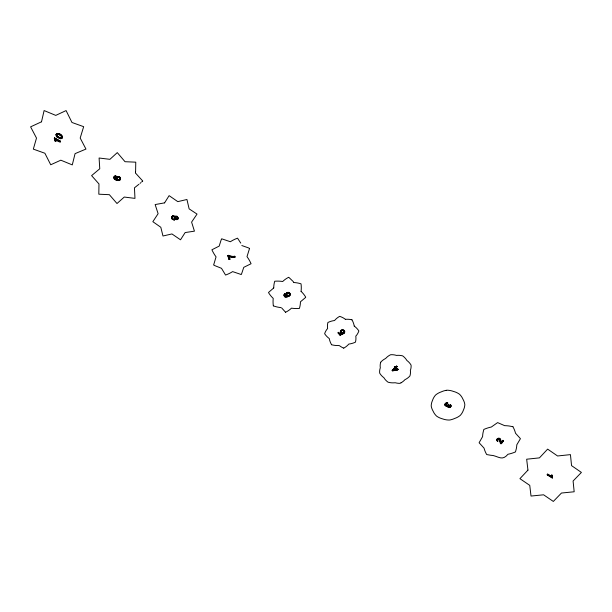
<?xml version="1.0" encoding="UTF-8"?>
<svg xmlns="http://www.w3.org/2000/svg" width="612" height="612" viewBox="0 0 612 612"><rect width="100%" height="100%" fill="white"/><g stroke="black" fill="none" stroke-linecap="round" stroke-linejoin="round"><path stroke-width="0.92" d="M178.176 218.002L177.977 218.744M286.217 295.06A1.775 1.652 19.9 0 0 287.571 295.948L285.582 296.514L284.71 295.168A1.545 1.431 20 0 1 285.146 294.655L284.756 293.859L284.228 294.456A1.614 1.492 20.1 0 0 283.983 295.581L284.664 296.728A1.844 1.714 20 0 0 285.215 297.08L286.829 297.172L288.979 296.124M450.968 406.093L450.837 405.19M178.061 218.316L177.373 216.334L175.537 216.357M394.817 366.542L394.335 367.024L394.977 367.552L392.2 370.291L392.659 370.872L397.593 369.946L398.083 369.281L396.041 367.567L397.066 366.557L396.484 366.068C396.193 368.332 393.822 365.907 395.459 367.078M397.593 369.946L398.083 369.281M398.075 369.472L396.025 367.751L397.066 366.557M397.02 369.464L395.551 368.042L393.608 370.13L397.02 369.464L395.551 368.042M395.444 367.261L396.484 366.068M392.185 370.474L394.977 367.552M115.691 176.784L115.875 175.927L115.5 176.776M394.962 367.736L394.335 367.024M392.659 370.872L392.2 370.291M497.434 439.661C498.29 443.348 495.016 438.819 498.398 438.146C500.608 437.787 500.846 440.487 500.868 442.025A3.06 2.662 -2.9 0 0 501.052 442.728C506.828 435.186 499.996 448.818 500.058 441.336A10.496 9.149 -1.9 0 0 499.851 439.814C499.346 437.511 496.095 439.76 498 440.977M135.612 171.238L135.765 162.172L125.024 161.706L117.282 152.61L109.915 159.334L99.09 158.011L99.764 168.767L91.601 175.621L98.976 183.944L98.815 194.195L109.364 194.685L116.999 203.521L124.267 197.049L134.969 198.38L134.449 187.823L138.924 184.273M135.589 171.505L135.535 172.041M135.504 172.309L135.459 172.706M114.666 177.442L115.102 178.643L116.724 179.469M114.031 177.266L114.008 177.763A2.066 1.867 45.2 0 0 114.49 178.979L116.502 180.18A10.45 9.471 46 0 0 117.359 180.41L118.713 180.548M178.161 218.277L177.396 219.509M115.163 176.746L114.651 178.321L116.594 179.576M450.945 406.23L450.723 404.983M445.039 404.211L445.085 405.198C444.281 401.923 450.975 402.574 445.911 404.012M344.158 333.142L343.607 332.415L344.158 333.142A2.096 1.928 11 0 0 342.544 329.914A2.173 1.997 11.1 0 0 341.779 333.785M340.333 334.175C344.816 332.079 338.849 336.34 338.704 332.324L338.092 332.92L340.127 335.231L343.034 333.808L342.666 333.05A1.431 1.316 11 0 1 341.244 331.39A1.431 1.316 11 0 1 343.233 330.518A1.431 1.316 11 0 1 343.768 332.538M342.666 333.05L343.034 333.808M171.743 217.122L172.148 219.326L174.221 219.853M340.127 335.231L338.13 332.752M445.131 405.167C446.179 406.949 447.709 405.343 448.16 407.194C449.124 407.86 450.554 407.248 450.899 406.177M290.073 294.915L290.172 294.548A1.905 1.767 19.8 0 0 290.149 293.944M338.092 332.92L338.704 332.324M114.681 177.342L115.033 176.86M447.678 405.909C447.089 408.15 450.914 408.173 450.922 406.108M56.159 134.625L57.008 136.843L60.565 138.633M62.248 137.463C62.608 135.374 59.571 133.546 57.467 133.454M177.082 219.57L175.177 218.981M113.931 177.197L114.169 176.776M177.304 219.494L176.057 219.662L175.307 218.79M175.185 216.77L175.529 216.319L175.055 217.092L174.175 216.09L172.775 216.005M380.695 362.281L380.457 363.184A15.162 13.755 4.7 0 0 380.32 367.85L380.006 368.814A14.267 12.913 4.9 0 0 379.685 373.121L380.35 374.139A15.759 14.29 4.9 0 0 383.854 377.65A15.698 14.206 4.5 0 0 388.062 382.194L389.094 382.439A16.019 14.52 5 0 0 394.342 382.791L395.428 382.775A13.395 12.125 4.3 0 0 399.98 383.341L401.097 382.76M171.658 217.153L172.255 216.235M290.012 295.114L290.134 294.755A1.905 1.775 19.8 0 0 290.088 294.097L289.82 293.217A1.867 1.737 19.8 0 0 288.413 292.345L288.275 292.345A2.448 2.272 19.8 0 0 287.051 292.605L286.638 292.972M175.2 216.855L174.03 215.868L172.599 216.067M445.788 404.019C445.077 407.141 449.973 404.67 448.191 404.693M175.323 218.713L174.78 219.639M56.021 134.64L56.411 134.051M56.205 134.472L56.021 135.703L57.008 137.08L60.106 138.679L62.08 138.044L61.238 138.649M288.336 296.483L285.276 296.919A1.844 1.714 20 0 1 284.725 296.568L284.045 295.428A1.607 1.492 20.1 0 1 284.282 294.303L284.756 293.859M171.827 216.847L171.612 218.102M62.355 137.524L61.927 138.144M445.796 404.211L446.668 405.519L448.129 404.815M497.479 439.814L498.772 438.995L499.866 440.028M175.239 218.989L174.053 219.999M55.631 139.368A5.225 4.621 49.4 0 1 55.86 141.234L55.026 140.944A4.238 3.741 49.4 0 0 54.323 138.465L54.644 137.945L60.557 141.25C59.341 144.011 49.993 135.015 60.244 141.938M54.644 137.945L54.284 138.488M60.083 142.038L60.557 141.25M290.065 294.961L289.185 296.093M178.023 218.775L177.335 219.547M171.758 216.885L172.064 216.441M228.857 256.321A9.41 8.752 30.7 0 0 234.924 257.132L234.756 256.252A8.667 8.063 30.7 0 1 232.95 256.405A10.427 9.708 30.9 0 1 228.429 255.342L227.763 255.617L229.087 259.565C231.826 259.702 226.425 252.136 229.821 259.381M234.932 257.162L234.756 256.252M448.596 405.19A1.599 1.423 0.2 0 0 448.259 405.947C448.344 408.127 450.922 405.351 450.164 406.49M229.087 259.565L229.898 259.236M177.985 218.851L177.128 219.654M227.763 255.617L228.437 255.326M56.197 134.242L57.406 133.385M175.208 216.725L175.904 216.097M445.85 404.111L446.615 403.339L447.693 403.713M61.98 138.06C63.648 135.596 59.678 133.286 57.528 133.454M450.157 406.292L449.147 407.026L448.275 406.146A1.599 1.423 0.2 0 1 448.604 405.389M447.686 403.515C448.412 401.61 444.067 403.132 445.039 405.029M289.966 295.16L288.619 296.46M171.85 216.725L172.622 215.982M56.426 133.921L57.245 133.477M502.842 440.311L501.06 442.721M501.037 443.861L503.447 440.678M552.437 475.394A3.894 3.305 -5 0 0 552.483 477.437L552.276 477.987L547.243 474.858L547.656 474.101L551.634 476.763L547.656 474.101M547.243 474.858L547.702 474.323M552.276 477.987L552.529 477.421M497.464 441.504L497.969 440.77M394.327 367.208L394.809 366.726M393.608 370.13L395.543 368.225M286.538 292.934L286.408 293.064A1.897 1.759 19.8 0 0 286.049 293.691A2.027 1.882 19.8 0 0 285.972 294.035A1.714 1.591 19.9 0 0 286.056 294.716L286.209 295.038A1.859 1.729 19.9 0 0 286.906 295.718M172.148 216.365L172.546 216.021M142.443 181.297L141.647 181.978M140.852 182.659L140.033 183.355M449.828 405.052C450.684 407.232 449.483 403.492 450.814 405.312M449.843 405.251L450.401 404.586M447.686 406.108L446.194 406.322L445.1 405.09M286.86 292.704L286.355 293.225A1.897 1.759 19.8 0 0 285.988 293.844A2.027 1.882 19.8 0 0 285.919 294.196A1.714 1.591 19.9 0 0 285.995 294.869L286.148 295.198M273.709 287.977L268.951 292.077A25.268 23.34 19 0 0 268.515 292.59A25.865 24.136 20.3 0 0 273.227 298.396A33.798 31.357 16.8 0 0 273.342 305.832M55.026 140.944L55.883 141.242M174.359 219.907L174.688 219.662M340.165 335.055L343.064 333.639M287.694 295.963L285.934 296.407L284.771 295.611M175.843 216.204L177.342 216.51L178.069 218.025M118.919 180.609L119.202 180.456A2.127 1.928 45.1 0 0 120.457 179.01L120.472 178.383A1.92 1.744 45.1 0 0 120.304 177.817M115.178 175.942L115.033 175.981A1.66 1.499 45.3 0 0 114.237 176.631L113.878 177.878A2.066 1.867 45.2 0 0 114.36 179.094L116.372 180.288A10.458 9.471 46 0 0 117.221 180.517L118.889 180.532M393.623 369.946L397.035 369.281M118.759 180.639L119.049 180.502A2.127 1.928 45.1 0 0 120.327 179.117L120.342 178.497A1.92 1.744 45.1 0 0 120.174 177.924M392.674 370.681L397.601 369.755M61.2 138.61L60.55 138.74M174.091 219.876L172.546 219.478L171.735 218.086M115.209 176.026L115.737 176.034M115.569 176.669L115.125 176.822L115.829 176.669M60.443 135.267A10.695 9.471 49.1 0 0 58.821 134.38L57.551 134.204A1.193 1.063 49.9 0 0 56.778 135.872L57.956 136.828A10.419 9.256 50.5 0 0 59.594 137.715L60.856 137.884L59.746 137.616A10.419 9.256 50.5 0 1 58.117 136.728L56.992 135.742M57.635 134.204L58.66 134.472A10.702 9.471 49.1 0 1 60.29 135.359M115.875 175.927L114.895 176.088A1.66 1.499 45.3 0 0 114.107 176.746M512.879 426.679L509.123 425.998A37.248 32.191 -2.3 0 0 506.484 425.738L504.625 425.646L497.617 422.601L491.337 427.023A33.476 28.971 -2.1 0 0 483.824 429.448L483.029 432.738A37.737 32.788 -4.2 0 0 482.707 435.025L482.585 436.647L479.097 442.736L484.031 448.099A33.821 29.361 -3.9 0 0 486.701 454.548L490.411 455.206A37.753 33.117 -3.1 0 0 493.012 455.481C499.568 457.164 502.49 460.668 507.983 454.265A33.912 29.697 -3.3 0 0 515.488 451.901L516.321 448.657A37.271 32.505 -1.1 0 0 516.681 446.385L516.819 444.779L520.437 438.666L515.526 433.242A33.568 29.299 -1.4 0 0 512.887 426.671M241.817 245.527L248.166 247.783A34.563 31.901 27.4 0 1 249.558 248.434L246.996 256.642L247.317 257.086A37.194 34.18 29.3 0 1 251.065 263.734L243.752 267.345L241.801 273.235A34.83 32.092 31.6 0 1 241.22 274.52L232.621 271.606L232.178 271.881A37.768 34.968 33.4 0 1 225.553 275.048L221.49 268.308L215.049 265.723A37.11 34.624 32.6 0 1 213.634 264.988L216.059 256.872L215.738 256.428A37.845 35.458 30.6 0 1 211.913 249.773L219.18 246.108L221.085 240.095A34.93 32.635 27.8 0 1 221.666 238.779L230.372 241.732L230.823 241.449A37.294 34.639 26.1 0 1 237.548 238.175L240.768 243.109M281.772 308.05L285.567 312.258M281.107 307.737L280.77 307.568A28.496 26.553 21.5 0 1 273.342 305.862M54.483 138.037L60.397 141.341M500.976 443.631L500.088 441.55M502.873 440.518L503.477 440.892M551.772 475.004L552.414 475.601L551.772 475.004A4.804 4.085 -5.1 0 0 551.58 476.541M547.189 474.637L552.231 477.765M60.45 135.26L61.583 136.269M60.29 135.351L61.422 136.369M345.375 319.319L344.342 318.554A18.544 17.044 12.1 0 0 339.668 316.358A18.834 17.335 10.1 0 0 334.557 320.527A20.969 19.224 11.5 0 0 327.902 322.486A18.452 17.014 10.7 0 0 327.619 328.552L326.816 329.478A18.513 16.983 11 0 0 324.635 333.716A18.857 17.396 11.4 0 0 329.264 338.543A21.03 19.324 10 0 0 331.574 344.709M497.434 441.298C494.733 438.437 501.419 437.029 500.746 440.801M396.477 366.251L397.05 366.741M135.428 172.974L142.757 181.022M292.964 281.321L289.239 277.733A25.367 23.478 21.6 0 0 288.673 277.29A25.704 23.876 17.7 0 0 282.698 281.497A33.591 30.921 19.8 0 0 274.727 281.222A27.073 25.237 18.4 0 0 273.74 287.977M338.666 332.492L340.303 334.343M293.324 281.803L293.638 282.231M284.702 294.02L285.138 294.64M290.034 293.89L289.767 293.37A1.867 1.737 19.8 0 0 288.351 292.498L288.214 292.498A2.448 2.272 19.8 0 0 286.997 292.758M227.848 255.479L229.171 259.419M500.738 440.808L500.838 441.81A3.06 2.662 -2.9 0 0 501.021 442.522M284.664 295.519L284.764 295.015A1.545 1.431 20 0 1 285.207 294.502M285.575 312.265A25.735 23.853 22 0 0 291.48 308.165A34.127 31.931 20 0 0 299.39 308.456A26.897 24.847 21.2 0 0 300.446 301.8L305.296 297.715A25.536 23.807 21 0 0 305.74 297.202A25.574 23.6 19.6 0 0 301.073 291.373M301.073 291.366A33.935 31.472 23 0 0 301.035 283.83A26.852 24.824 18.3 0 0 293.837 282.537M343.722 348.136A18.459 16.991 9.9 0 1 339.469 345.681L338.352 345.512A19.775 18.222 11.9 0 1 331.589 344.724M343.737 348.129A18.781 17.258 12.2 0 0 348.802 344.066A21.114 19.485 10.8 0 0 355.45 342.154A18.352 16.838 11.6 0 0 355.794 336.133L356.612 335.208A18.612 17.174 11.3 0 0 358.862 330.97A18.758 17.205 10.9 0 0 354.249 326.097M351.961 319.824A21.045 19.377 12.3 0 1 354.233 326.089M345.375 319.342A18.391 16.891 10.3 0 1 351.954 319.808M401.097 382.768A15.728 14.244 5.1 0 0 404.93 379.677A15.721 14.252 4.5 0 0 409.925 375.944L410.162 375.041A15.132 13.693 4.8 0 0 410.354 370.382L410.683 369.411A14.306 12.982 4.5 0 0 411.057 365.081L410.4 364.056A15.736 14.237 4.6 0 0 406.896 360.499A15.705 14.244 5 0 0 402.665 355.878L401.656 355.649A15.155 13.732 4.4 0 0 396.484 355.434L395.398 355.121A14.283 12.951 5.1 0 0 390.609 354.738L389.484 355.335A15.767 14.29 4.4 0 0 385.652 358.487A15.683 14.198 5 0 0 380.679 362.266M61.475 136.338A1.239 1.094 49.7 0 1 60.71 138.044M61.636 136.239A1.239 1.094 49.7 0 1 60.863 137.952M56.939 135.78A1.193 1.063 49.9 0 1 57.712 134.105M54.476 138.373A4.23 3.741 49.4 0 1 55.111 140.837M55.478 139.467A5.225 4.621 49.4 0 1 55.707 141.334M119.937 177.273A2.127 1.928 45.1 0 1 120.281 177.809M119.837 177.396A2.035 1.844 45.1 0 0 119.355 176.975L117.649 176.539A1.981 1.79 45.1 0 0 116.923 176.769A2.096 1.897 45.1 0 0 116.632 176.99A1.813 1.645 45.2 0 0 116.242 177.564A2.096 1.897 45.1 0 0 116.135 178.038A1.851 1.675 45.1 0 0 116.242 178.842A1.92 1.737 45.1 0 0 116.747 179.614L116.877 179.5A1.92 1.737 45.2 0 1 116.379 178.727A1.851 1.675 45.2 0 1 116.754 176.914A2.096 1.897 45.1 0 1 117.053 176.661A1.981 1.79 45.1 0 1 117.779 176.424L119.485 176.868A2.035 1.844 45.1 0 1 119.967 177.289M116.265 177.931A2.096 1.897 45.1 0 1 116.372 177.457M235 256.986A9.402 8.752 30.7 0 1 228.934 256.176M232.866 256.482A10.435 9.708 30.9 0 1 228.352 255.487M234.671 256.39A8.667 8.063 30.7 0 1 232.874 256.543M287.518 296.101A1.775 1.652 19.9 0 1 286.844 295.879M344.235 333.012A2.096 1.928 11 0 0 342.575 329.746A2.165 1.997 11.1 0 0 341.81 333.617M342.636 333.188A1.431 1.316 11 0 1 341.213 331.559A1.431 1.316 11 0 1 343.202 330.687A1.431 1.316 11 0 1 343.737 332.706M499.882 440.02A10.503 9.149 -1.9 0 1 500.065 441.55M551.634 476.763A4.804 4.085 -5.1 0 1 551.84 475.233M552.537 477.658A3.894 3.312 -5 0 1 552.483 475.616M41.509 121.803L30.6 126.845L36.498 138.075L33.331 149.121L44.883 153.245L50.727 164.766L60.833 160.183L72.285 164.903L75.062 153.643L85.963 149.076L80.187 138.044L83.66 126.676L71.964 122.477L66.088 110.573L55.769 115.393L44.11 110.558L41.509 121.803M164.59 202.863L155.15 204.561L158.11 213.695L152.847 221.682L160.803 227.266L162.976 236.002L171.949 233.945L180.502 239.797L185.153 232.56L194.44 231.16L191.602 222.11L197.033 214.093L189.131 208.876L186.935 199.489L177.794 201.639L169.111 195.649L164.59 202.863M527.949 470.115L519.925 478.668L529.755 485.37L531.017 496.049L543.594 494.802L553.332 501.442L561.464 493.035L574.171 491.773L573.092 481.009L581.4 472.426L571.547 465.625L570.445 454.624L557.57 455.978L547.641 449.124L539.432 457.875L526.664 459.214L527.949 470.115M446.217 390.334L446.148 390.349A18.253 16.218 0.2 0 0 441.275 391.871A17.243 15.323 0.4 0 0 435.606 395.015A17.488 15.552 0.2 0 0 432.516 400.409A17.725 15.751 0.3 0 0 431.208 405.917L431.376 406.827A18.268 16.249 0.2 0 0 433.089 411.119A17.251 15.331 0.2 0 0 436.601 416.122A17.488 15.56 0.3 0 0 442.606 418.883A17.243 15.331 0.2 0 0 448.695 420.031L449.782 420A19.209 17.098 0.5 0 0 454.617 418.47A17.258 15.354 0.2 0 0 460.27 415.387A17.473 15.537 0.5 0 0 463.429 410.048A17.74 15.782 0.4 0 0 464.822 404.547L464.661 403.629A18.238 16.203 0.5 0 0 462.986 399.299A17.251 15.338 0.4 0 0 459.482 394.22A17.473 15.53 0.3 0 0 453.408 391.412A17.717 15.751 0.5 0 0 447.173 390.196L446.217 390.334M116.884 178.888A1.476 1.331 45.1 0 0 119.248 179.698A1.476 1.331 45.1 0 0 118.56 177.304A1.476 1.331 45.1 0 0 116.884 178.888M117.014 178.78A1.476 1.331 45.1 0 0 119.378 179.584A1.476 1.331 45.1 0 0 118.69 177.197A1.476 1.331 45.1 0 0 117.014 178.78M172.316 218.385A1.354 1.247 38.7 0 0 174.573 218.836A1.354 1.247 38.7 0 0 173.678 216.717A1.354 1.247 38.7 0 0 172.316 218.385M172.423 218.255A1.354 1.247 38.7 0 0 174.672 218.706A1.354 1.247 38.7 0 0 173.785 216.594A1.354 1.247 38.7 0 0 172.423 218.255M175.468 218.247A1.063 0.979 38.6 0 0 177.235 218.637A1.063 0.979 38.6 0 0 176.577 216.962A1.063 0.979 38.6 0 0 175.468 218.247M175.575 218.117A1.063 0.979 38.6 0 0 177.342 218.515A1.063 0.979 38.6 0 0 176.677 216.832A1.063 0.979 38.6 0 0 175.575 218.117M286.997 295.206A1.4 1.3 19.8 0 0 289.369 294.9A1.4 1.3 19.8 0 0 287.801 293.102A1.4 1.3 19.8 0 0 286.997 295.206M287.051 295.053A1.4 1.3 19.8 0 0 289.422 294.747A1.4 1.3 19.8 0 0 287.862 292.941A1.4 1.3 19.8 0 0 287.051 295.053"/></g></svg>
